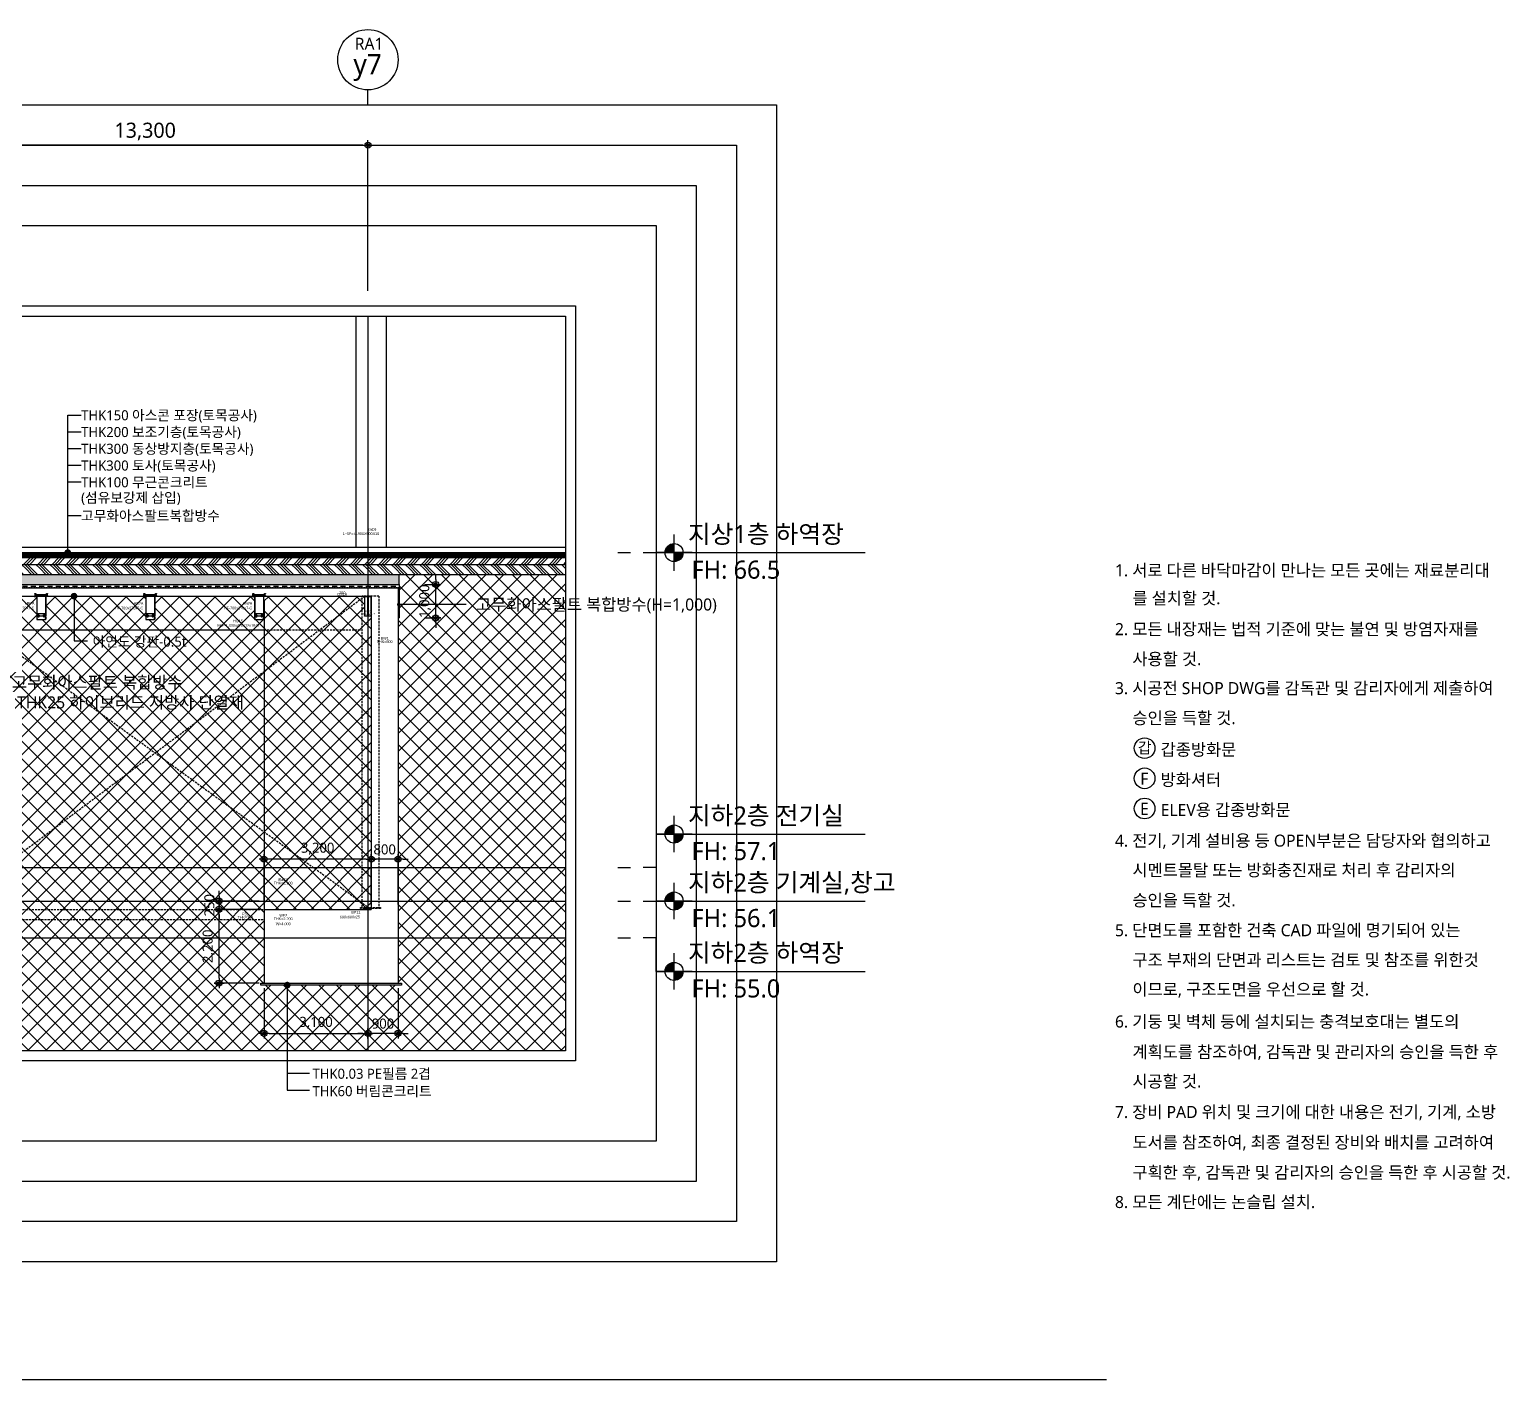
# Model space of a CAD drawing. Header units: millimetres. Extents: x 0 to 244676, y -5263 to 84354.
# Drawn here: x 200500 to 244676, y 43200 to 83491 of the extents above; entities that cross this region are included whole.
import ezdxf
from ezdxf.enums import TextEntityAlignment as Align

# ---------------------------------------------------------------- set-up
doc = ezdxf.new("R2010")
doc.units = ezdxf.units.MM
doc.header["$LTSCALE"] = 100
doc.header["$MEASUREMENT"] = 0
doc.header["$PDSIZE"] = -10
for name, pattern in [('CENTER', [2, 1.25, -0.25, 0.25, -0.25]), ('HID', [2.5, 1.5, -1]), ('HIDDEN', [9.525, 6.35, -3.175]), ('HIDDEN2', [0.1875, 0.125, -0.0625])]:
    doc.linetypes.add(name, pattern=pattern)
doc.layers.get('0').update_dxf_attribs({"linetype": 'CONTINUOUS'})
doc.layers.get('Defpoints').update_dxf_attribs({"color": 171, "linetype": 'CONTINUOUS'})
for name, color, linetype in [('251', 251, 'CONTINUOUS'), ('BOLT', 6, 'CONTINUOUS'), ('cen', 14, 'CONTINUOUS'), ('CEN(ST)', 1, 'CENTER'), ('CON', 2, 'CONTINUOUS'), ('DIM', 7, 'CONTINUOUS'), ('ELE-5', 5, 'CONTINUOUS'), ('ELE-6', 8, 'CONTINUOUS'), ('FIN', 8, 'CONTINUOUS'), ('HAT-252', 252, 'CONTINUOUS'), ('HF', 3, 'CONTINUOUS'), ('LED', 7, 'CONTINUOUS'), ('NDIM', 7, 'CONTINUOUS'), ('plate', 8, 'CONTINUOUS'), ('STEEL', 5, 'CONTINUOUS'), ('STL', 3, 'CONTINUOUS'), ('STUD', 6, 'CONTINUOUS'), ('SYM', 7, 'CONTINUOUS'), ('SYM(AXIS)', 7, 'CONTINUOUS'), ('TEXT', 3, 'CONTINUOUS'), ('TEXT(AXIS)', 2, 'CONTINUOUS'), ('TEXT(MIN)', 7, 'CONTINUOUS'), ('TEXT(NOTE小)', 1, 'CONTINUOUS'), ('TEXT(노트)', 7, 'CONTINUOUS'), ('wire-meshes', 1, 'CONTINUOUS')]:
    doc.layers.add(name, color=color, linetype=linetype)
doc.styles.add('CGS', font='cgse', dxfattribs={"bigfont": 'cgs'})
doc.styles.add('TE', font='malgun_0.ttf')
doc.styles.add('나눔바른고딕', font='NanumBarunGothic.ttf')
doc.dimstyles.new('BA', dxfattribs={"dimscale": 500, "dimtxt": 3, "dimasz": 1, "dimexe": 1, "dimexo": 5, "dimgap": 0.9, "dimtad": 1, "dimdec": 0, "dimdsep": 46, "dimlunit": 6, "dimtxsty": 'TE', "dimblk": 'DDD', "dimcen": 2.5, "dimclrd": 256, "dimclre": 256, "dimclrt": 3, "dimazin": 2, "dimtfac": 1, "dimtdec": 0, "dimtix": 1, "dimtmove": 2, "dimatfit": 3, "dimldrblk": 'DDD', "dimfxl": 1, "dimtolj": 1, "dimtzin": 0, "dimarcsym": 2})
doc.dimstyles.new('NDIM 1200', dxfattribs={"dimscale": 500, "dimtxt": 3, "dimasz": 1, "dimexe": 2, "dimexo": 2, "dimgap": 1, "dimtad": 1, "dimdec": 0, "dimdsep": 46, "dimtxsty": 'CGS', "dimblk": 'DOT0', "dimcen": 1, "dimdle": 8, "dimclrd": 2, "dimclre": 2, "dimclrt": 2, "dimadec": 0, "dimazin": 0, "dimtfac": 1, "dimtdec": 0, "dimtix": 1, "dimtmove": 2, "dimatfit": 3, "dimldrblk": 'DOT0', "dimfxl": 1, "dimtolj": 1, "dimtzin": 0, "dimlwd": -1, "dimlwe": -1, "dimarcsym": 0})

# ---------------------------------------------------------------- blocks, each defined once
blk = doc.blocks.new('*U135')
at = {"layer": 'Defpoints'}
for p, q in [((-100, 283), (-100, -283)), ((-5.5, 0), (5.5, 0)), ((100, -283), (100, 283))]:
    blk.add_line(p, q, dxfattribs=at)
at = {"layer": 'STEEL', "color": 0, "linetype": 'ByBlock', "ltscale": 0.5}
for p, q in [((-5.5, 283), (-100, 283)), ((-5.5, -283), (-5.5, 283)), ((100, 283), (5.5, 283)), ((5.5, 283), (5.5, -283)), ((-100, -283), (-5.5, -283)), ((5.5, -283), (100, -283))]:
    blk.add_line(p, q, dxfattribs=at)
for points in [[(-100, 283), (-100, 300), (100, 300), (100, 283)], [(100, -283), (100, -300), (-100, -300), (-100, -283)]]:
    blk.add_lwpolyline(points, dxfattribs=at)
blk = doc.blocks.new('SG1')
at = {"layer": 'STL'}
blk.add_blockref('*U135', (0, -225), dxfattribs=at)
at = {"layer": 'Defpoints', "style": 'TE'}
for s, width, p in [('H-600x200x11x17', 0.5, (2, -459)), ('SG1,SB1', 0.6, (2, -379))]:
    blk.add_text(s, height=60, dxfattribs=dict(at, width=width)).set_placement(p, align=Align.MIDDLE_CENTER)
blk = doc.blocks.new('A$C19853FC8')
at = {"layer": 'SYM'}
for p, q in [((1800, 0), (1800, 3600)), ((3600, 1800), (0, 1800))]:
    blk.add_line(p, q, dxfattribs=at)
blk.add_circle((1800, 1800), 900, dxfattribs=at)
for points in [[(900, 1800), (1800, 2700), (914, 1959), (1643, 2686)], [(914, 1959), (1643, 2686), (954, 2112), (1492, 2646)], [(954, 2112), (1492, 2646), (1025, 2260), (1346, 2576)], [(1025, 2260), (1346, 2576), (1109, 2378), (1222, 2491)], [(1800, 900), (2700, 1800), (1959, 914), (2686, 1643)], [(1959, 914), (2686, 1643), (2112, 954), (2646, 1492)], [(2112, 954), (2646, 1492), (2260, 1025), (2576, 1346)], [(2260, 1025), (2576, 1346), (2378, 1109), (2491, 1222)]]:
    blk.add_solid(points, dxfattribs=at)
at = {"layer": 'SYM', "linetype": 'Continuous'}
for points in [[(1800, 2700), (1800, 1800), (900, 1800)], [(2700, 1800), (1800, 900), (1800, 1800)]]:
    blk.add_solid(points, dxfattribs=at)
blk = doc.blocks.new('DOT0')
blk.add_line((-3, 0), (3, 0))
at = {"color": 6}
blk.add_circle((0, 0), 0.75, dxfattribs=at)
blk = doc.blocks.new('*U162')
at = {"layer": 'BOLT'}
for p, q in [((-20, 0), (20, 0)), ((-20, 0), (-20, -4)), ((-17, 18), (17, 18)), ((20, 0), (20, -4)), ((-20, -4), (20, -4)), ((-18, -19), (-18, -6)), ((-14, -4), (14, -4)), ((-14, -20), (14, -20)), ((-10, -20), (-10, -31)), ((-10, -31), (-8, -33)), ((-10, -31), (10, -31)), ((-9, -19), (-9, -6)), ((-8, -33), (8, -33)), ((10, -31), (8, -33)), ((9, -19), (9, -6)), ((10, -20), (10, -31)), ((18, -19), (18, -6))]:
    blk.add_line(p, q, dxfattribs=at)
at = {"layer": 'BOLT', "linetype": 'HIDDEN'}
for p, q in [((-10, 18), (-10, 0)), ((10, 18), (10, 0))]:
    blk.add_line(p, q, dxfattribs=at)
at = {"layer": 'BOLT'}
for centre, radius, start, end in [((0, 13), 17.6, 15.5187, 164.4813), ((-14, -11), 6.71, 47.8966, 132.1034), ((-14, -14), 6.71, 227.8966, 312.1034), ((0, -29), 24.2, 68.2132, 111.7868), ((0, 4), 24.2, 248.2132, 291.7868), ((14, -11), 6.71, 47.8966, 132.1034), ((14, -14), 6.71, 227.8966, 312.1034)]:
    blk.add_arc(centre, radius, start, end, dxfattribs=at)
at = {"layer": 'cen'}
blk.add_line((0, 36), (0, -38), dxfattribs=at)
blk = doc.blocks.new('SB16')
at = {"layer": 'STUD'}
for p, q in [((-8, 0), (-8, 70)), ((8, 0), (8, 70))]:
    blk.add_line(p, q, dxfattribs=at)
blk.add_lwpolyline([(-15, 70), (-15, 80), (14, 80), (14, 70)], close=True, dxfattribs=at)
blk = doc.blocks.new('*U163')
for p, q in [((185, 0), (185, -50)), ((-185, 0), (-185, -50)), ((-185, 0), (185, 0)), ((-185, -50), (185, -50))]:
    blk.add_line(p, q)
at = {"linetype": 'ByBlock'}
blk.add_line((-185, -6), (185, -6), dxfattribs=at)
at = {"layer": 'Defpoints'}
blk.add_point((0, -50), dxfattribs=at)
blk = doc.blocks.new('hb2a-b')
at = {"layer": 'cen'}
for p, q in [((-152, -18), (-142, -18)), ((-147, -23), (-147, -13)), ((152, -18), (142, -18)), ((147, -23), (147, -13)), ((-122, -582), (-112, -582)), ((-122, -618), (-112, -618)), ((-122, -682), (-112, -682)), ((-117, -587), (-117, -577)), ((-117, -613), (-117, -623)), ((-117, -687), (-117, -677)), ((122, -582), (112, -582)), ((122, -618), (112, -618)), ((122, -682), (112, -682)), ((117, -587), (117, -577)), ((117, -613), (117, -623)), ((117, -687), (117, -677))]:
    blk.add_line(p, q, dxfattribs=at)
at = {"layer": 'Defpoints'}
blk.add_point((0, 0), dxfattribs=at)
at = {"layer": 'HF'}
for p, q in [((-209, 0), (-147, 0)), ((-209, 0), (-209, -6)), ((209, 0), (147, 0)), ((209, 0), (209, -6)), ((-209, -6), (-147, -6)), ((-135, -18), (-135, -582)), ((-129, -18), (-129, -582)), ((129, -18), (129, -582)), ((135, -18), (135, -582)), ((209, -6), (147, -6)), ((-135, -618), (-135, -682)), ((-129, -618), (-129, -682)), ((-117, -594), (-55, -594)), ((-117, -600), (-55, -600)), ((-117, -606), (-55, -606)), ((-117, -694), (117, -694)), ((-117, -700), (117, -700)), ((-55, -594), (-55, -600)), ((-55, -600), (-55, -606)), ((117, -594), (55, -594)), ((55, -594), (55, -600)), ((117, -600), (55, -600)), ((55, -600), (55, -606)), ((117, -606), (55, -606)), ((129, -618), (129, -682)), ((135, -618), (135, -682))]:
    blk.add_line(p, q, dxfattribs=at)
for centre, radius, start, end in [((-147, -18), 18, 0, 90), ((147, -18), 18, 90, 180), ((-147, -18), 12, 0, 90), ((147, -18), 12, 90, 180), ((-117, -582), 18, 180, 270), ((-117, -618), 18, 90, 180), ((-117, -682), 18, 180, 270), ((-117, -582), 12, 180, 270), ((-117, -618), 12, 90, 180), ((-117, -682), 12, 180, 270), ((117, -582), 12, 270, 0), ((117, -582), 18, 270, 0), ((117, -618), 18, 0, 90), ((117, -618), 12, 0, 90), ((117, -682), 12, 270, 0), ((117, -682), 18, 270, 0)]:
    blk.add_arc(centre, radius, start, end, dxfattribs=at)
at = {"layer": 'plate'}
for p, q in [((-105, -594), (-105, -519)), ((-105, -519), (105, -519)), ((105, -594), (105, -519))]:
    blk.add_line(p, q, dxfattribs=at)
for points in [[(-105, -588), (105, -588)], [(105, -594), (-105, -594)]]:
    blk.add_lwpolyline(points, dxfattribs=at)
at = {"xscale": -1, "rotation": 180}
blk.add_blockref('*U163', (0, 0), dxfattribs=at)
at = {"layer": 'BOLT', "rotation": 180}
for p in [(-80, -588), (80, -588)]:
    blk.add_blockref('*U162', p, dxfattribs=at)
at = {"layer": 'STUD'}
for p in [(-174, 0), (174, 0)]:
    blk.add_blockref('SB16', p, dxfattribs=at)
blk = doc.blocks.new('DDD')
at = {"layer": 'DIM', "color": 0}
for p, q in [((-1, 0), (1, 0)), ((0, -1), (0, 1))]:
    blk.add_line(p, q, dxfattribs=at)
for radius in [0.6, 0.3]:
    blk.add_circle((0, 0), radius, dxfattribs=at)
blk = doc.blocks.new('*D227')
at = {"layer": 'Defpoints', "color": 0, "ltscale": 0.4, "transparency": 16777216}
for p in [(197300, 80041), (197300, 74941), (210600, 74941)]:
    blk.add_point(p, dxfattribs=at)
at = {"layer": 'NDIM', "lineweight": -2, "ltscale": 0.4, "transparency": 16777216}
for p, q in [((197300, 75691), (197300, 80191)), ((210450, 80041), (197450, 80041)), ((210600, 75691), (210600, 80191))]:
    blk.add_line(p, q, dxfattribs=at)
at = {"layer": 'NDIM', "lineweight": -2, "ltscale": 0.4, "transparency": 16777216, "xscale": 150, "yscale": 150, "zscale": 150, "rotation": 180}
blk.add_blockref('DDD', (197300, 80041), dxfattribs=at)
at = {"layer": 'NDIM', "lineweight": -2, "ltscale": 0.4, "transparency": 16777216, "xscale": 150, "yscale": 150, "zscale": 150}
blk.add_blockref('DDD', (210600, 80041), dxfattribs=at)
at = {"layer": 'NDIM', "color": 3, "ltscale": 0.4, "transparency": 16777216, "insert": (203950, 80447), "char_height": 450, "attachment_point": 5, "style": 'TE'}
blk.add_mtext('\\A1;13,300', dxfattribs=at)
blk = doc.blocks.new('*D220')
at = {"layer": 'Defpoints', "color": 0, "ltscale": 0.4, "transparency": 16777216}
for p in [(211535, 66929), (212623, 66929), (211535, 65929)]:
    blk.add_point(p, dxfattribs=at)
at = {"layer": 'NDIM', "lineweight": -2, "ltscale": 0.4, "transparency": 16777216}
for p, q in [((212623, 67079), (212623, 67229)), ((212285, 66929), (212773, 66929)), ((212623, 65929), (212623, 66929)), ((212285, 65929), (212773, 65929)), ((212623, 65779), (212623, 65629))]:
    blk.add_line(p, q, dxfattribs=at)
at = {"layer": 'NDIM', "lineweight": -2, "ltscale": 0.4, "transparency": 16777216, "xscale": 150, "yscale": 150, "zscale": 150}
for p, rotation in [((212623, 66929), 270), ((212623, 65929), 90)]:
    blk.add_blockref('DDD', p, dxfattribs=dict(at, rotation=rotation))
at = {"layer": 'NDIM', "color": 3, "ltscale": 0.4, "transparency": 16777216, "insert": (212307, 66429), "char_height": 300, "attachment_point": 5, "rotation": 90, "style": 'TE'}
blk.add_mtext('\\A1;1,000', dxfattribs=at)
blk = doc.blocks.new('A$C2F20087E')
at = {"layer": 'SYM(AXIS)'}
blk.add_line((600, 0), (600, 300), dxfattribs=at)
blk.add_circle((600, 900), 600, dxfattribs=at)
blk = doc.blocks.new('갑종방화문표기')
at = {"layer": 'TEXT(NOTE小)'}
blk.add_circle((0, 0), 112, dxfattribs=at)
at = {"layer": 'TEXT(NOTE小)', "style": '나눔바른고딕'}
blk.add_text('갑', height=120, dxfattribs=at).set_placement((1, 5), align=Align.MIDDLE_CENTER)
blk = doc.blocks.new('A$C4BDA14EB')
at = {"layer": 'TEXT(NOTE小)'}
blk.add_circle((515, 572), 515, dxfattribs=at)
at = {"layer": 'TEXT(NOTE小)', "style": '나눔바른고딕'}
blk.add_text('F', height=600, dxfattribs=at).set_placement((502, 554), align=Align.MIDDLE_CENTER)
blk = doc.blocks.new('A$C0853663C')
at = {"layer": 'TEXT(NOTE小)'}
blk.add_circle((515, 573), 515, dxfattribs=at)
at = {"layer": 'TEXT(NOTE小)', "style": '나눔바른고딕'}
blk.add_text('E', height=600, dxfattribs=at).set_placement((502, 554), align=Align.MIDDLE_CENTER)
blk = doc.blocks.new('note')
for name, p, xscale, yscale, zscale in [('갑종방화문표기', (1136, -7108), 2.746666666685564, 2.746666666685564, 2.746666666685564), ('A$C4BDA14EB', (827, -8352), 0.6, 0.6, 0.6), ('A$C0853663C', (827, -9252), 0.6, 0.6, 0.6)]:
    blk.add_blockref(name, p, dxfattribs=dict(xscale=xscale, yscale=yscale, zscale=zscale))
at = {"layer": 'TEXT', "style": '나눔바른고딕'}
for s, p in [('1. 서로 다른 바닥마감이 만나는 모든 곳에는 재료분리대', (250, -1800)), ('를 설치할 것.', (772, -2633)), ('2. 모든 내장재는 법적 기준에 맞는 불연 및 방염자재를', (250, -3555)), ('사용할 것.', (772, -4447)), ('3. 시공전 SHOP DWG를 감독관 및 감리자에게 제출하여', (250, -5316)), ('승인을 득할 것.', (772, -6208)), ('갑종방화문', (1615, -7151)), ('방화셔터', (1615, -8051)), ('ELEV용 갑종방화문', (1615, -8951)), ('4. 전기, 기계 설비용 등 OPEN부분은 담당자와 협의하고', (250, -9868)), ('시멘트몰탈 또는 방화충진재로 처리 후 감리자의', (772, -10748)), ('승인을 득할 것.', (772, -11647)), ('5. 단면도를 포함한 건축 CAD 파일에 명기되어 있는', (250, -12542)), ('구조 부재의 단면과 리스트는 검토 및 참조를 위한것', (772, -13428)), ('이므로, 구조도면을 우선으로 할 것.', (772, -14308)), ('6. 기둥 및 벽체 등에 설치되는 충격보호대는 별도의', (250, -15268)), ('계획도를 참조하여, 감독관 및 관리자의 승인을 득한 후', (772, -16174)), ('시공할 것.', (772, -17054)), ('7. 장비 PAD 위치 및 크기에 대한 내용은 전기, 기계, 소방', (250, -17968)), ('도서를 참조하여, 최종 결정된 장비와 배치를 고려하여', (772, -18874)), ('구획한 후, 감독관 및 감리자의 승인을 득한 후 시공할 것.', (772, -19774)), ('8. 모든 계단에는 논슬립 설치.', (250, -20655))]:
    blk.add_text(s, height=360, dxfattribs=at).set_placement(p, align=Align.MIDDLE_LEFT)
blk = doc.blocks.new('*D198')
at = {"layer": 'Defpoints', "color": 0, "ltscale": 0.4, "transparency": 16777216}
for p in [(210700, 58729), (210700, 57229), (211500, 57229)]:
    blk.add_point(p, dxfattribs=at)
at = {"layer": 'NDIM', "lineweight": -2, "ltscale": 0.4, "transparency": 16777216}
for p, q in [((210700, 57379), (210700, 58879)), ((211500, 57379), (211500, 58879)), ((210550, 58729), (210400, 58729)), ((211500, 58729), (210700, 58729)), ((211650, 58729), (211800, 58729))]:
    blk.add_line(p, q, dxfattribs=at)
at = {"layer": 'NDIM', "lineweight": -2, "ltscale": 0.4, "transparency": 16777216, "xscale": 150, "yscale": 150, "zscale": 150}
blk.add_blockref('DDD', (210700, 58729), dxfattribs=at)
at = {"layer": 'NDIM', "lineweight": -2, "ltscale": 0.4, "transparency": 16777216, "xscale": 150, "yscale": 150, "zscale": 150, "rotation": 180}
blk.add_blockref('DDD', (211500, 58729), dxfattribs=at)
at = {"layer": 'NDIM', "color": 3, "ltscale": 0.4, "transparency": 16777216, "insert": (211100, 59019), "char_height": 300, "attachment_point": 5, "style": 'TE'}
blk.add_mtext('\\A1;800', dxfattribs=at)
blk = doc.blocks.new('*D199')
at = {"layer": 'Defpoints', "color": 0, "ltscale": 0.4, "transparency": 16777216}
for p in [(207500, 58729), (207500, 57229), (210700, 57229)]:
    blk.add_point(p, dxfattribs=at)
at = {"layer": 'NDIM', "lineweight": -2, "ltscale": 0.4, "transparency": 16777216}
for p, q in [((207500, 57379), (207500, 58879)), ((210700, 57379), (210700, 58879)), ((210550, 58729), (207650, 58729))]:
    blk.add_line(p, q, dxfattribs=at)
at = {"layer": 'NDIM', "lineweight": -2, "ltscale": 0.4, "transparency": 16777216, "xscale": 150, "yscale": 150, "zscale": 150, "rotation": 180}
blk.add_blockref('DDD', (207500, 58729), dxfattribs=at)
at = {"layer": 'NDIM', "lineweight": -2, "ltscale": 0.4, "transparency": 16777216, "xscale": 150, "yscale": 150, "zscale": 150}
blk.add_blockref('DDD', (210700, 58729), dxfattribs=at)
at = {"layer": 'NDIM', "color": 3, "ltscale": 0.4, "transparency": 16777216, "insert": (209100, 59044), "char_height": 300, "attachment_point": 5, "style": 'TE'}
blk.add_mtext('\\A1;3,200', dxfattribs=at)
blk = doc.blocks.new('*D200')
at = {"layer": 'Defpoints', "color": 0, "ltscale": 0.4, "transparency": 16777216}
for p in [(207500, 55029), (210600, 55029), (210600, 53529)]:
    blk.add_point(p, dxfattribs=at)
at = {"layer": 'NDIM', "lineweight": -2, "ltscale": 0.4, "transparency": 16777216}
for p, q in [((207500, 54879), (207500, 53379)), ((210600, 54879), (210600, 53379)), ((207650, 53529), (210450, 53529))]:
    blk.add_line(p, q, dxfattribs=at)
at = {"layer": 'NDIM', "lineweight": -2, "ltscale": 0.4, "transparency": 16777216, "xscale": 150, "yscale": 150, "zscale": 150, "rotation": 180}
blk.add_blockref('DDD', (207500, 53529), dxfattribs=at)
at = {"layer": 'NDIM', "lineweight": -2, "ltscale": 0.4, "transparency": 16777216, "xscale": 150, "yscale": 150, "zscale": 150}
blk.add_blockref('DDD', (210600, 53529), dxfattribs=at)
at = {"layer": 'NDIM', "color": 3, "ltscale": 0.4, "transparency": 16777216, "insert": (209050, 53845), "char_height": 300, "attachment_point": 5, "style": 'TE'}
blk.add_mtext('\\A1;3,100', dxfattribs=at)
blk = doc.blocks.new('*D201')
at = {"layer": 'Defpoints', "color": 0, "ltscale": 0.4, "transparency": 16777216}
for p in [(210600, 55029), (211500, 55029), (210600, 53529)]:
    blk.add_point(p, dxfattribs=at)
at = {"layer": 'NDIM', "lineweight": -2, "ltscale": 0.4, "transparency": 16777216}
for p, q in [((210600, 54879), (210600, 53379)), ((211500, 54879), (211500, 53379)), ((210450, 53529), (210300, 53529)), ((211500, 53529), (210600, 53529)), ((211650, 53529), (211800, 53529))]:
    blk.add_line(p, q, dxfattribs=at)
at = {"layer": 'NDIM', "lineweight": -2, "ltscale": 0.4, "transparency": 16777216, "xscale": 150, "yscale": 150, "zscale": 150}
blk.add_blockref('DDD', (210600, 53529), dxfattribs=at)
at = {"layer": 'NDIM', "lineweight": -2, "ltscale": 0.4, "transparency": 16777216, "xscale": 150, "yscale": 150, "zscale": 150, "rotation": 180}
blk.add_blockref('DDD', (211500, 53529), dxfattribs=at)
at = {"layer": 'NDIM', "color": 3, "ltscale": 0.4, "transparency": 16777216, "insert": (211050, 53819), "char_height": 300, "attachment_point": 5, "style": 'TE'}
blk.add_mtext('\\A1;900', dxfattribs=at)
blk = doc.blocks.new('*D202')
at = {"layer": 'Defpoints', "color": 0, "ltscale": 0.4, "transparency": 16777216}
for p in [(206157, 57229), (207500, 57229), (207500, 55029)]:
    blk.add_point(p, dxfattribs=at)
at = {"layer": 'NDIM', "lineweight": -2, "ltscale": 0.4, "transparency": 16777216}
for p, q in [((207350, 57229), (206007, 57229)), ((206157, 55179), (206157, 57079)), ((207350, 55029), (206007, 55029))]:
    blk.add_line(p, q, dxfattribs=at)
at = {"layer": 'NDIM', "lineweight": -2, "ltscale": 0.4, "transparency": 16777216, "xscale": 150, "yscale": 150, "zscale": 150}
for p, rotation in [((206157, 57229), 90), ((206157, 55029), 270)]:
    blk.add_blockref('DDD', p, dxfattribs=dict(at, rotation=rotation))
at = {"layer": 'NDIM', "color": 3, "ltscale": 0.4, "transparency": 16777216, "insert": (205841, 56129), "char_height": 300, "attachment_point": 5, "rotation": 90, "style": 'TE'}
blk.add_mtext('\\A1;2,200', dxfattribs=at)
blk = doc.blocks.new('*D203')
at = {"layer": 'Defpoints', "color": 0, "ltscale": 0.4, "transparency": 16777216}
for p in [(206157, 57479), (207500, 57479), (207500, 57229)]:
    blk.add_point(p, dxfattribs=at)
at = {"layer": 'NDIM', "lineweight": -2, "ltscale": 0.4, "transparency": 16777216}
for p, q in [((207350, 57479), (206007, 57479)), ((206157, 57629), (206157, 57779)), ((206157, 57229), (206157, 57479)), ((207350, 57229), (206007, 57229)), ((206157, 57079), (206157, 56929))]:
    blk.add_line(p, q, dxfattribs=at)
at = {"layer": 'NDIM', "lineweight": -2, "ltscale": 0.4, "transparency": 16777216, "xscale": 150, "yscale": 150, "zscale": 150}
for p, rotation in [((206157, 57479), 270), ((206157, 57229), 90)]:
    blk.add_blockref('DDD', p, dxfattribs=dict(at, rotation=rotation))
at = {"layer": 'NDIM', "color": 3, "ltscale": 0.4, "transparency": 16777216, "insert": (205867, 57354), "char_height": 300, "attachment_point": 5, "rotation": 90, "style": 'TE'}
blk.add_mtext('\\A1;250', dxfattribs=at)

msp = doc.modelspace()

# ---------------------------------------------------------------- hatches: boundary and pattern name
at = {"layer": '251', "ltscale": 10000}
h = msp.add_hatch(dxfattribs=at)
h.set_pattern_fill('DASH', color=256, scale=800)
h.set_pattern_definition([(0, (97848.48, 50575.18), (100, 100), [100, -100])])
h.paths.add_polyline_path([(211535, 67229), (186285, 67229), (186285, 66929), (211535, 66929)])
at = {"layer": 'HAT-252', "ltscale": 10000}
h = msp.add_hatch(dxfattribs=at)
h.set_pattern_fill('ANSI31', color=256, scale=150, angle=135)
h.set_pattern_definition([(180, (42800, 41520), (-2e-15, -18.75), [])])
h.paths.add_polyline_path([(186100, 67738.5), (186285, 67738.5), (186285, 67729), (216500, 67729), (216500, 67879), (186100, 67879)])
at = {"layer": 'HAT-252', "ltscale": 100}
h = msp.add_hatch(dxfattribs=at)
h.set_pattern_fill('GOST_GROUND', color=256, scale=30)
h.set_pattern_definition([(45, (-34991277.3, 1161537.95), (424.2640687, -3e-14), [600]), (45, (-34991187.3, 1161537.95), (424.2640687, -3e-14), [600]), (45, (-34991097.3, 1161537.95), (424.2640687, -3e-14), [600])])
h.paths.add_polyline_path([(216500, 67529), (216500, 67729), (186285, 67729), (186285, 67529)])
at = {"layer": 'HAT-252', "ltscale": 10000}
h = msp.add_hatch(dxfattribs=at)
h.set_pattern_fill('ANSI37', color=256, scale=3000)
edge = h.paths.add_edge_path()
edge.add_line((216500, 67229), (216500, 53009))
edge.add_line((216500, 53009), (143300, 53009))
edge.add_line((143300, 53009), (143300, 56569))
edge.add_line((143300, 56569), (153934.6, 56569))
edge.add_line((153934.6, 56569), (154685.2, 57869))
edge.add_line((154685.2, 57869), (180663, 57869))
edge.add_line((180663, 57869), (181240.4, 56869))
edge.add_line((181240.4, 56869), (195468.4, 56869))
edge.add_line((195468.4, 56869), (196565.4, 54969))
edge.add_line((196565.4, 54969), (198700, 54969))
edge.add_line((198700, 54969), (198700, 55029))
edge.add_line((198700, 55029), (198600, 55029))
edge.add_line((198600, 55029), (198600, 57229))
edge.add_line((198600, 57229), (198035, 57229))
edge.add_line((198035, 57229), (198035, 66544))
edge.add_line((198035, 66544), (199000, 66544))
edge.add_line((199000, 66544), (199000, 66579))
edge.add_line((199000, 66579), (200641, 66579))
edge.add_line((200641, 66579), (200641, 66573))
edge.add_line((200641, 66573), (200703, 66573))
edge.add_arc((200703, 66561), 12, 0, 90, ccw=False)
edge.add_line((200715, 66561), (200715, 65897))
edge.add_arc((200733, 65897), 18, 180, 270)
edge.add_line((200733, 65879), (200967, 65879))
edge.add_arc((200967, 65897), 18, 270, 360)
edge.add_line((200985, 65897), (200985, 66561))
edge.add_arc((200997, 66561), 12, 90, 180, ccw=False)
edge.add_line((200997, 66573), (201059, 66573))
edge.add_line((201059, 66573), (201059, 66579))
edge.add_line((201059, 66579), (203891, 66579))
edge.add_line((203891, 66579), (203891, 66573))
edge.add_line((203891, 66573), (203953, 66573))
edge.add_arc((203953, 66561), 12, 0, 90, ccw=False)
edge.add_line((203965, 66561), (203965, 65897))
edge.add_arc((203983, 65897), 18, 180, 270)
edge.add_line((203983, 65879), (204217, 65879))
edge.add_arc((204217, 65897), 18, 270, 360)
edge.add_line((204235, 65897), (204235, 66561))
edge.add_arc((204247, 66561), 12, 90, 180, ccw=False)
edge.add_line((204247, 66573), (204309, 66573))
edge.add_line((204309, 66573), (204309, 66579))
edge.add_line((204309, 66579), (207141, 66579))
edge.add_line((207141, 66579), (207141, 66573))
edge.add_line((207141, 66573), (207203, 66573))
edge.add_arc((207203, 66561), 12, 0, 90, ccw=False)
edge.add_line((207215, 66561), (207215, 65897))
edge.add_arc((207233, 65897), 18, 180, 270)
edge.add_line((207233, 65879), (207467, 65879))
edge.add_arc((207467, 65897), 18, 270, 360)
edge.add_line((207485, 65897), (207485, 66561))
edge.add_arc((207497, 66561), 12, 90, 180, ccw=False)
edge.add_line((207497, 66573), (207559, 66573))
edge.add_line((207559, 66573), (207559, 66579))
edge.add_line((207559, 66579), (210500, 66579))
edge.add_line((210500, 66579), (210500, 65979))
edge.add_line((210500, 65979), (210700, 65979))
edge.add_line((210700, 65979), (210700, 57229))
edge.add_line((210700, 57229), (207500, 57229))
edge.add_line((207500, 57229), (207500, 55029))
edge.add_line((207500, 55029), (207400, 55029))
edge.add_line((207400, 55029), (207400, 54969))
edge.add_line((207400, 54969), (211600, 54969))
edge.add_line((211600, 54969), (211600, 55029))
edge.add_line((211600, 55029), (211500, 55029))
edge.add_line((211500, 55029), (211500, 65929))
edge.add_line((211500, 65929), (211535, 65929))
edge.add_line((211535, 65929), (211535, 67229))
edge.add_line((211535, 67229), (216500, 67229))
at = {"layer": 'HAT-252', "ltscale": 100}
h = msp.add_hatch(dxfattribs=at)
h.set_pattern_fill('GOST_GROUND', color=256, scale=30, angle=90)
h.set_pattern_definition([(135, (42985, 41520), (3e-14, 424.26407), [600]), (135, (42985, 41610), (3e-14, 424.26407), [600]), (135, (42985, 41700), (3e-14, 424.26407), [600])])
h.paths.add_polyline_path([(186285, 67229), (186285, 67529), (216500, 67529), (216500, 67229)])

# ---------------------------------------------------------------- linework, layer by layer
at = {"ltscale": 10000}
msp.add_line((126150, 43200), (232650, 43200), dxfattribs=at)
at = {"layer": '251', "ltscale": 0.5}
for p, q in [((211535, 66929), (211535, 67229)), ((186285, 66929), (211535, 66929)), ((211535, 66929), (211535, 65929)), ((211500, 65929), (211535, 65929))]:
    msp.add_line(p, q, dxfattribs=at)
for points in [[(186100, 67879), (216500, 67879)], [(186285, 67729), (216500, 67729)], [(186285, 67529), (216500, 67529)], [(186285, 67229), (216500, 67229)]]:
    msp.add_lwpolyline(points, dxfattribs=at)
at = {"layer": 'CEN(ST)', "ltscale": 10000}
for p, q in [((210600, 74941), (210600, 53009)), ((142300, 67879), (216500, 67879)), ((142300, 58479), (216500, 58479)), ((142300, 57479), (216500, 57479)), ((142300, 56379), (216500, 56379))]:
    msp.add_line(p, q, dxfattribs=at)
at = {"layer": 'CON', "ltscale": 1000}
msp.add_line((186275, 66829), (211500, 66829), dxfattribs=at)
at = {"layer": 'CON', "ltscale": 0.1}
for p, q in [((211500, 66829), (211500, 55029)), ((198000, 66579), (210700, 66579)), ((210700, 66579), (210700, 57229)), ((207500, 57229), (207500, 55029)), ((207500, 57229), (210700, 57229)), ((207500, 55029), (211500, 55029))]:
    msp.add_line(p, q, dxfattribs=at)
at = {"layer": 'Defpoints', "ltscale": 10000}
for points in [[(222800, 46709), (136000, 46709), (136000, 81241), (222800, 81241)], [(221600, 47909), (137200, 47909), (137200, 80041), (221600, 80041)], [(220400, 49109), (138400, 49109), (138400, 78841), (220400, 78841)], [(219200, 50309), (139600, 50309), (139600, 77641), (219200, 77641)], [(216800, 52709), (142000, 52709), (142000, 75241), (216800, 75241)], [(216500, 53009), (142300, 53009), (142300, 74941), (216500, 74941)]]:
    msp.add_lwpolyline(points, close=True, dxfattribs=at)
at = {"layer": 'ELE-5'}
for p, q in [((207500, 66429), (207500, 57229)), ((198000, 65579), (207500, 65579))]:
    msp.add_line(p, q, dxfattribs=at)
at = {"layer": 'ELE-6', "linetype": 'HIDDEN2', "ltscale": 5}
for p, q in [((198000, 57229), (210500, 66579)), ((198000, 66429), (210700, 57229)), ((210424.8, 57289), (210424.8, 66579)), ((210924.8, 66579), (210424.8, 66579)), ((210924.8, 66579), (210924.8, 57289)), ((207500, 65579), (210424.8, 65579)), ((198600, 57229), (207500, 57229)), ((198600, 56929), (207500, 56929))]:
    msp.add_line(p, q, dxfattribs=at)
msp.add_lwpolyline([(210374.8, 57289), (210974.8, 57289), (210974.8, 57259), (210374.8, 57259)], close=True, dxfattribs=at)
at = {"layer": 'FIN', "ltscale": 0.5}
for p, q in [((210250, 68029), (210250, 74941)), ((211150, 68029), (211150, 74941)), ((216500, 68029), (186125, 68029))]:
    msp.add_line(p, q, dxfattribs=at)
at = {"layer": 'FIN', "ltscale": 0.1}
msp.add_lwpolyline([(207400, 55029), (211600, 55029), (211600, 54969), (207400, 54969)], close=True, dxfattribs=at)
at = {"layer": 'HAT-252', "linetype": 'HID', "ltscale": 0.2}
for p, q in [((186285, 66839), (211510, 66839)), ((211510, 66839), (211510, 65929))]:
    msp.add_line(p, q, dxfattribs=at)
at = {"layer": 'LED'}
for p, q in [((213532, 66330.8), (211511, 66330.8)), ((208852.4, 52330.1), (208191.5, 52330.1))]:
    msp.add_line(p, q, dxfattribs=at)
at = {"layer": 'LED', "const_width": 45}
msp.add_lwpolyline([(211511, 66308.3, -1), (211511, 66353.3, -1)], format="xyb", close=True, dxfattribs=at)
at = {"layer": 'SYM', "ltscale": 1000}
for p, q in [((218063.2, 67879), (218442.1, 67879)), ((218821.1, 67879), (225440, 67879)), ((219200, 59479), (225440, 59479)), ((218063.2, 58479), (218442.1, 58479)), ((218063.2, 57479), (218442.1, 57479)), ((218821.1, 57479), (225440, 57479)), ((218063.2, 56379), (218442.1, 56379)), ((219200, 55379), (225440, 55379))]:
    msp.add_line(p, q, dxfattribs=at)
for points in [[(219200, 59479), (219200, 58479), (218821.1, 58479)], [(219200, 55379), (219200, 56379), (218821.1, 56379)]]:
    msp.add_lwpolyline(points, dxfattribs=at)
at = {"layer": 'TEXT(MIN)', "ltscale": 10000}
for p, q in [((202038.3, 71479), (201638.3, 71479)), ((202038.3, 70979), (201638.3, 70979)), ((202038.3, 70479), (201638.3, 70479)), ((202038.3, 69979), (201638.3, 69979)), ((202038.3, 68979), (201638.3, 68979))]:
    msp.add_line(p, q, dxfattribs=at)
at = {"layer": 'wire-meshes', "linetype": 'HID'}
msp.add_lwpolyline([(186285, 66879), (211500, 66879)], dxfattribs=at)

# ---------------------------------------------------------------- block references
at = {"xscale": 1.500000000000013, "yscale": 1.500000000000013, "zscale": 1.500000000000013}
msp.add_blockref('A$C2F20087E', (209700, 81241), dxfattribs=at)
at = {"ltscale": 1000, "xscale": 0.3, "yscale": 0.3, "zscale": 0.3}
for p in [(219200, 67339), (219200, 58939), (219200, 56939), (219200, 54839)]:
    msp.add_blockref('A$C19853FC8', p, dxfattribs=at)
for p in [(200850, 66579), (204100, 66579), (207350, 66579)]:
    msp.add_blockref('hb2a-b', p)
at = {"layer": 'CEN(ST)'}
msp.add_blockref('note', (232650, 69150), dxfattribs=at)
at = {"layer": 'STL'}
msp.add_blockref('SG1', (210600, 66504), dxfattribs=at)

# ---------------------------------------------------------------- texts
at = {"layer": 'Defpoints', "style": 'CGS'}
for s, p in [('1~5F=ㅁ-900X900X16', (210391.8, 68378.7)), ('RaC6', (210710, 68511.4)), ('250', (209836.1, 66617)), ('HF-700x270x7-C', (200221.1, 66160.4)), ('HB2A', (200502.6, 66297.7)), ('HF-700x270x7-C', (203471.1, 66160.4)), ('HB2A', (203752.6, 66297.7)), ('HF-700x270x7-C', (206721.1, 66160.4)), ('HB2A', (207002.6, 66297.7)), ('DS1A', (209836.1, 66567)), ('HG15', (206721.1, 65774.8)), ('BHF-1,000x470x12x18-B', (206721.1, 65640.9)), ('THK=800', (211101.7, 65157.8)), ('BW1', (211101.7, 65257.8)), ('THK=2,200', (208072.2, 57952.2)), ('RaC6', (208072.2, 58052.2)), ('THK=300', (206943.2, 56928.6)), ('FS1', (206943.2, 57028.6)), ('THK=2,200', (208072.2, 56884.2)), ('WF2', (208072.2, 56984.2)), ('600x600x25', (210059.7, 56941.5)), ('BP11', (210242.7, 57078.8)), ('W=4,000', (208072.2, 56734.4))]:
    msp.add_text(s, height=80, dxfattribs=at).set_placement(p, align=Align.BOTTOM_CENTER)
at = {"layer": 'TEXT(AXIS)', "style": '나눔바른고딕'}
msp.add_text('RA1', height=360, dxfattribs=at).set_placement((210635.6, 83067.7), align=Align.MIDDLE_CENTER)
msp.add_text('y7', height=600, dxfattribs=at).set_placement((210590, 82358.5), align=Align.MIDDLE)
for s, p in [('지상1층 하역장', (220154.4, 68162.5)), ('FH: 66.5', (220256.9, 67100.5)), ('지하2층 전기실', (220154.4, 59762.5)), ('FH: 57.1', (220256.9, 58700.5)), ('지하2층 기계실,창고', (220154.4, 57762.5)), ('FH: 56.1', (220256.9, 56700.5)), ('지하2층 하역장', (220154.4, 55662.5)), ('FH: 55.0', (220256.9, 54600.5))]:
    msp.add_text(s, height=540, dxfattribs=at).set_placement(p)
at = {"layer": 'TEXT(MIN)', "style": '나눔바른고딕'}
for s, p in [('THK150 아스콘 포장(토목공사)', (202038.3, 71979)), ('THK200 보조기층(토목공사)', (202038.3, 71479)), ('THK300 동상방지층(토목공사)', (202038.3, 70979)), ('THK300 토사(토목공사)', (202038.3, 70479)), ('THK100 무근콘크리트', (202038.3, 69979)), ('(섬유보강제 삽입)', (202038.3, 69519.7)), ('고무화아스팔트복합방수', (202038.3, 68979)), ('아연도 강판-0.5t', (202382.7, 65221.3))]:
    msp.add_text(s, height=300, dxfattribs=at).set_placement(p, align=Align.MIDDLE_LEFT)
at = {"layer": 'TEXT(노트)', "style": '나눔바른고딕'}
for s, p in [('고무화아스팔트 복합방수(H=1,000)', (221015.3, 66330.8)), ('고무화아스팔트 복합방수', (205065, 64006.3)), ('THK25 하이브리드 저방사 단열재', (206896.5, 63406.3))]:
    msp.add_text(s, height=360, dxfattribs=at).set_placement(p, align=Align.MIDDLE_RIGHT)
for s, p in [('THK0.03 PE필름 2겹', (208944.4, 52324.2)), ('THK60 버림콘크리트', (208944.4, 51804.2))]:
    msp.add_text(s, height=300, dxfattribs=at).set_placement(p, align=Align.MIDDLE_LEFT)

# ---------------------------------------------------------------- dimensions: what is measured, and where the dimension line sits
at = {"layer": 'NDIM', "ltscale": 0.4}
for base, p1, p2, override, picture, middle in [((197300, 80041), (210600, 74941), (197300, 74941), {"dimscale": 150}, '*D227', (203950, 80447.4)), ((210600, 53529), (207500, 55029), (210600, 55029), {"dimscale": 150, "dimtxt": 2, "dimexo": 1}, '*D200', (209050, 53845))]:
    dim = msp.add_linear_dim(base=base, p1=p1, p2=p2, dimstyle='BA', override=override, dxfattribs=at)
    dim.commit()
    dim.dimension.update_dxf_attribs({"geometry": picture, "text_midpoint": middle})
for base, p1, p2, angle, override, picture, middle in [((212622.7, 66929), (211535, 65929), (211535, 66929), 90, {"dimscale": 150, "dimtxt": 2}, '*D220', (212306.7, 66429)), ((207500, 58729), (210700, 57229), (207500, 57229), 180, {"dimscale": 150, "dimtxt": 2, "dimexo": 1}, '*D199', (209100, 59044.2)), ((210700, 58729), (211500, 57229), (210700, 57229), 180, {"dimscale": 150, "dimtxt": 2, "dimexo": 1}, '*D198', (211100, 59019)), ((206156.7, 57479), (207500, 57229), (207500, 57479), 90, {"dimscale": 150, "dimtxt": 2, "dimexo": 1}, '*D203', (205866.7, 57354)), ((206156.7, 57229), (207500, 55029), (207500, 57229), 90, {"dimscale": 150, "dimtxt": 2, "dimexo": 1}, '*D202', (205841.5, 56129)), ((210600, 53529), (211500, 55029), (210600, 55029), 180, {"dimscale": 150, "dimtxt": 2, "dimexo": 1}, '*D201', (211050, 53819))]:
    dim = msp.add_linear_dim(base=base, p1=p1, p2=p2, angle=angle, dimstyle='BA', override=override, dxfattribs=at)
    dim.commit()
    dim.dimension.update_dxf_attribs({"geometry": picture, "text_midpoint": middle})

# ---------------------------------------------------------------- leaders
at = {"layer": 'LED', "ltscale": 10000}
for points in [[(201638.3, 67879), (201638.3, 71979), (202038.3, 71979)], [(201827.4, 66579), (201827.4, 65250.6), (202227.4, 65250.6)], [(208191.5, 54969), (208191.5, 52509), (208191.5, 52330.1), (208191.5, 51830.1), (208852.4, 51830.1)]]:
    msp.add_leader(points, dimstyle='NDIM 1200', override={"dimasz": 0.4, "dimtad": 0, "dimclrd": 256, "dimldrblk": 'Dot'}, dxfattribs=at)

doc.saveas('drawing.dxf')
